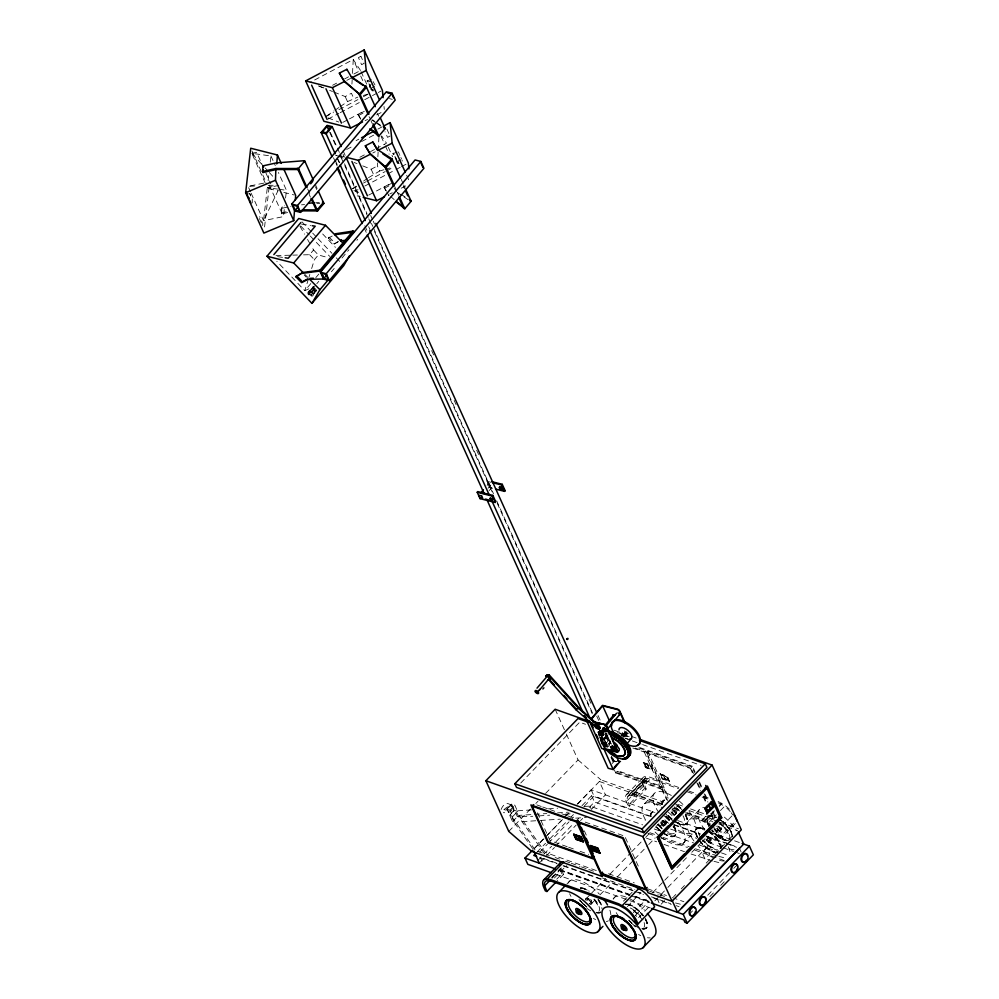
<?xml version="1.0" encoding="UTF-8"?>
<svg xmlns="http://www.w3.org/2000/svg" width="999" height="999" viewBox="0 0 999 999"><rect width="100%" height="100%" fill="white"/><g stroke="black" fill="none" stroke-linecap="round" stroke-linejoin="round"><path stroke-width="0.75" stroke-dasharray="5 3.75" d="M351.935 84.078L352.185 79.483M352.51 73.352L353.259 59.553L309.852 82.517M383.753 169.793L379.657 171.004L377.372 165.959L377.535 162.899M377.872 156.768L378.122 152.16M378.209 150.624L378.958 136.826M287.625 212.562L281.706 213.886L281.681 207.255L284.64 206.606M281.706 213.886L281.681 207.255M501.111 809.515C507.217 794.08 521.266 813.923 503.384 812.674M252.223 202.897L252.272 199.001M262.625 225.587L262.837 223.701L259.64 216.633M268.132 180.719L269.018 172.989M270.254 162.175L270.954 155.981L251.81 153.322L264.161 166.87M264.573 226.96L268.943 188.624L266.433 183.054M251.149 193.194L263.549 220.654L283.454 216.596L284.69 205.769M285.577 198.039L286.451 190.31L278.396 172.465M601.011 737.886L600.149 737.911L600.986 739.572M316.071 291.021L312.724 287.138L310.389 289.498L311.601 289.76L313.187 287.937L314.098 288.898L312.787 291.096L314.673 289.498L315.746 290.622C310.951 295.017 318.356 292.133 316.271 289.66M308.454 278.871L304.82 290.684L276.848 261.351M308.916 277.397L309.827 274.45M311.651 268.544L314.373 259.69L318.356 254.97L327.335 257.405M609.353 745.629L608.915 743.481L610.252 741.795L609.24 742.707M608.915 743.481L609.59 742.282M624.25 732.304C629.857 739.372 624.075 725.711 621.465 735.614L624.662 732.142M278.259 190.185L263.549 220.654L267.307 187.65L272.09 186.676M607.954 735.077L607.117 736.076L606.58 734.627M370.729 87.4C368.194 79.97 369.855 91.409 373.251 90.984M590.384 902.384L591.396 900.998M661.438 823.526L662.462 822.14M675.536 814.31L676.548 812.924M706.555 839.585L707.579 838.198M720.654 830.356L721.665 828.97M303.509 254.857L309.615 254.695L313.586 249.975L311.326 246.029M338.012 241.995L334.178 243.993L328.359 238.049L331.705 235.776M334.178 243.993L338.811 241.059M310.814 283.566L304.82 290.684L314.785 286.101M315.821 277.622L318.831 274.063M309.615 291.72C306.868 293.694 311.526 297.352 312.824 294.081L310.277 291.408L309.615 291.72L312.163 294.38L312.824 294.081M313.187 287.937L310.939 290.072M310.277 291.408L309.54 293.581L311.85 295.092M316.783 283.728L318.793 281.356M314.098 288.898L311.988 291.109L313.211 291.184M314.673 289.498L312.55 291.496M341.995 258.004L348.951 249.75M356.893 240.322L357.692 239.385M312.163 294.38L311.188 295.404M315.746 290.622L313.461 293.032L314.722 293.132M331.406 271.753L334.19 268.456M315.921 291.271L314.048 293.444M486.675 481.218L487.275 480.519L490.147 486.863L489.547 487.574L486.675 481.218L491.171 482.355M487.075 485.439L488.898 483.266L489.972 485.626L488.136 487.799M488.036 488.311L490.784 485.052M489.098 490.671L491.845 487.412M600.199 739.36L601.56 737.737L602.622 739.435L600.786 741.745L600.524 740.946L602.622 739.435M602.347 737.961L600.324 740.109L601.261 741.058L600.524 740.946M601.161 740.646L602.522 739.023M606.231 735.177L607.08 734.178M605.269 736.475L606.106 735.476L605.644 734.552L606.468 734.49L605.619 735.489L607.117 736.076M601.123 742.632L603.159 741.021L601.885 739.322M601.623 742.195L602.984 740.584M606.505 736.388L607.342 735.389M601.798 742.644L603.159 741.021M602.872 741.857L601.51 743.468L602.584 744.292L603.945 742.682L602.484 741.008M601.985 744.392L603.708 742.22M602.497 745.254L603.858 743.643L604.657 743.905L603.096 746.191L603.708 747.065L605.831 745.616L604.82 747.689M604.657 743.905L603.596 745.991M603.096 746.191L604.957 744.38M609.303 739.56L603.633 746.29L598.626 735.064M603.421 747.115L609.24 740.209M604.47 747.227L605.831 745.616M608.953 744.467L609.278 743.056M621.952 735.751L624.962 732.18M622.29 735.863L625.287 732.304M628.446 733.416L627.26 733.878L625.299 732.617L627.559 733.528M622.627 736.051L625.636 732.492M622.964 736.3L625.961 732.729M623.264 736.588L626.261 733.016M623.513 736.887L626.51 733.328M623.688 737.2L626.685 733.628M624.288 736.887L626.773 733.915M624.7 736.725L627.684 733.179M612.212 763.523L614.223 761.138L619.243 762.412M520.791 782.966L579.67 722.215L585.526 724.287M532.579 848.526L514.098 822.165L512.549 821.615L506.855 808.903L510.988 804.645L514.198 810.726L510.988 804.645M511.7 804.083L506.88 809.065L509.965 810.164L512.799 816.445L517.632 811.463L514.797 805.182L511.7 804.083L517.37 816.645L532.767 816.295M506.855 808.903L511.538 804.832M509.965 810.164L514.797 805.182M513.648 810.526L510.064 814.984L507.405 809.103M512.549 821.615L517.37 816.645M508.766 831.405L530.419 809.065M535.826 803.483L537.986 801.248M545.566 793.431L578.046 759.927L565.322 731.768M533.666 849.113L562.961 818.893M564.048 817.781L568.381 813.298M577.06 804.345L591.171 789.797L654.932 812.487M534.303 848.626L546.241 836.313M547.327 835.189L562.512 819.53M566.858 815.047L569.03 812.811M577.709 803.858L600.948 779.869L663.823 802.234M536.975 852.135L545.554 843.281M549.837 838.86L570.217 817.831M571.291 816.732L573.438 814.522M582.017 805.669L591.658 795.704L650.187 816.533M614.447 770.117L615.721 772.926L617.757 770.729L662.1 786.513L660.551 788.111L616.208 772.327M539.76 852.035L547.352 844.205M548.439 843.081L569.043 821.815M570.129 820.691L575.561 815.097M584.24 806.143L594.005 796.066L652.322 816.82M537.662 860.626L551.598 846.24M555.894 841.82L574.125 823.014M575.199 821.902L580.556 816.37M589.135 807.517L594.492 801.985L645.704 820.204M632.842 748.001L644.293 752.072L645.841 750.474L662.1 786.513M540.359 862.037L554.47 847.489M555.556 846.365L576.161 825.099M580.506 820.629L582.679 818.381M591.358 809.427L605.456 794.879L599.4 781.468L663.736 804.357M667.707 800.586L646.091 752.722L647.639 751.123L691.995 766.895L694.53 772.527M643.256 762.637L650.736 764.922L652.672 770.079L645.466 767.519L643.256 762.637L650.461 765.197L652.672 770.079M644.567 763.873C648.126 762.799 651.685 770.704 645.953 766.92L644.842 763.586L650.249 765.521L651.623 768.568L646.216 766.645L644.842 763.586M645.466 767.519L652.934 769.804M626.261 794.804L642.807 777.734M630.107 793.543L646.653 776.473M627.909 796.353L644.455 779.282M645.903 778.333A15.297 6.506 44.1 0 0 643.88 783.204L646.216 789.06L629.67 806.131L627.335 800.274A15.297 6.506 44.1 0 1 629.358 795.404L645.928 778.333L650.724 778.808L678.596 788.723M551.76 877.397L553.821 875.261M557.966 870.991L560.027 868.855M629.358 795.404L631.468 795.229L647.926 778.171M552.01 877.422L557.18 872.09M558.216 871.016L561.313 867.819M631.63 795.266L648.176 778.196M551.923 878.371L561.226 868.768M627.409 800.486L643.955 783.416M554.42 877.996L566.82 865.184M634.04 795.841L650.586 778.77M556.73 879.17L561.9 873.838L563.486 874.412L557.28 880.806M662.237 804.532L633.116 794.18L627.934 793.718A17.557 7.455 44.1 0 0 626.66 802.422L628.071 805.556L644.617 788.486L646.216 789.06M659.964 773.95L667.444 776.248L669.38 781.405L662.175 778.833L659.964 773.95L667.182 776.523L669.38 781.405M663.686 776.048L665.059 779.095L663.686 776.048L666.683 777.11L668.331 779.894L666.957 776.835L661.55 774.912L662.924 777.971L668.331 779.894M662.175 778.833L669.655 781.131M566.92 883.99L570.179 880.631M644.48 803.758L655.332 792.557M615.721 772.926L661.875 789.347L663.423 787.749L668.169 798.263M646.091 752.722L690.446 768.493L692.482 766.308L695.029 771.94M586.063 898.813L590.384 894.342M591.47 893.231L605.544 878.708M609.877 874.237L630.444 853.021M631.518 851.897L644.517 838.498M645.591 837.387L649.924 832.916M655.332 827.334L660.751 821.74A3.621 1.536 44.1 0 0 663.86 826.498M591.333 903.77L595.666 899.3M599.999 894.842L612.986 881.43M617.32 876.972L633.553 860.214M634.64 859.103L647.627 845.691M648.701 844.58L655.207 837.874M689.597 819.804L700.449 808.603M613.124 898.925L615.297 896.69M623.476 901.148L627.609 896.89M628.646 895.816L634.852 889.422M702.06 820.067L706.193 815.796M705.019 820.204L714.322 810.601M719.492 805.256L721.565 803.134M682.654 843.893L693.518 832.691M704.807 821.34L714.11 811.737M719.28 806.405L721.353 804.27M627.36 906.592L640.796 892.719M685.526 814.148L701.66 819.879L708.054 823.401L716.283 814.834M720.416 810.576L724.562 806.305A15.297 6.506 44.1 0 1 730.369 811.75M689.01 810.526L713.323 819.18L714.872 817.582L712.337 811.95M633.341 912.624L646.328 899.225M652.822 892.519L663.648 881.355M664.735 880.244L687.462 856.78M691.795 852.322L700.461 843.381M701.535 842.269L705.868 837.799M635.576 915.309L649.013 901.448M716.233 832.092L732.779 815.022M638.623 917.594L650.524 905.306M654.857 900.836L666.758 888.548M667.844 887.437L711.138 842.756M659.24 896.952L662.137 893.968M713.823 828.82A15.297 6.506 44.1 0 1 716.096 831.855L719.193 837.974L735.739 820.903M719.193 837.974L720.754 838.536L737.299 821.465M661.113 904.232L664.972 900.249M673.638 896.702L675.811 894.455M681.243 888.86L684.49 885.501M689.922 879.907L692.082 877.671M706.193 863.111L709.44 859.752M714.872 854.157L724.637 844.093M728.97 839.61L733.316 835.127M689.26 914.272L692.519 910.913M707.704 895.241L729.407 872.851M733.753 868.368L735.913 866.133M709.902 896.565L715.321 890.958M720.741 885.364L725.087 880.893M309.465 290.622C304.82 293.231 311.451 299.688 313.661 294.43C302.709 285.514 317.944 293.132 311.313 296.403M310.127 290.309C307.068 291.82 308.941 296.641 311.975 296.104M672.652 811.6L674.013 810.539M663.973 825.911A1.761 0.749 44.1 0 0 662.724 823.651A1.761 0.749 44.1 0 0 661.613 824.375A1.761 0.749 44.1 0 0 663.973 825.911L665.346 824.849A1.998 0.849 44.1 0 0 663.91 822.277A1.998 0.849 44.1 0 0 662.649 823.101A1.998 0.849 44.1 0 0 665.346 824.849M587.499 899.674L588.861 898.613M717.769 827.647L719.13 826.585M709.09 841.97A1.761 0.749 44.1 0 0 707.841 839.709A1.761 0.749 44.1 0 0 706.73 840.421A1.761 0.749 44.1 0 0 709.09 841.97L710.464 840.908A1.998 0.849 44.1 0 0 709.028 838.336A1.998 0.849 44.1 0 0 707.779 839.16A1.998 0.849 44.1 0 0 710.464 840.908M326.586 115.996L333.966 110.914M335.202 110.065L338.898 107.53M340.122 106.681L347.502 101.611L357.817 97.115M352.522 188.674L356.218 186.139M363.599 181.056L367.295 178.521M368.531 177.672L379.657 171.004M396.591 160.052L397.365 163.012L399.2 163.674M367.37 80.345C365.834 83.104 371.216 81.618 371.765 79.995M367.857 81.069L367.432 81.793M393.306 153.022L392.894 153.746L394.155 154.558M393.793 153.759L393.381 154.47M368.981 83.666L369.78 86.826L370.367 86.376L369.493 84.391L370.691 83.754M394.917 156.344L395.592 159.44L396.253 158.878M332.617 85.265L336.601 83.154M344.58 78.933L348.576 76.823M353.896 74.001L360.539 70.492L366.733 84.216M371.278 79.271L366.945 81.056M333.903 92.07L345.229 96.566L351.436 93.282L353.708 98.327M369.98 85.115L371.178 84.478M374.5 86.326L370.729 88.461L371.416 90.322M325.349 116.846L333.491 112.537M338.923 109.665L357.904 99.613M363.336 96.741L367.407 94.593M327.984 119.118L338.861 113.362M340.222 112.65L359.265 102.572M364.71 99.688L376.96 93.207M378.321 92.495L381.031 91.046M342.794 122.402L348.114 119.58M349.438 118.881L364.073 111.139M356.094 140.622L358.816 139.186M377.859 129.108L381.943 126.948M346.653 149.463L353.434 145.866M361.576 141.558L373.776 135.102M390.035 136.051L387.55 137.363L385.002 131.718M359.89 157.243L365.209 154.42M370.529 151.611L374.513 149.5M375.849 148.801L386.488 143.169L381.63 135.876M397.227 151.948L392.894 153.746M362.687 165.871L371.166 169.243L377.372 165.959M400.924 159.74L397.377 161.289M352.647 188.799L356.718 186.651M363.499 183.067L366.221 181.631M367.57 180.906L385.214 171.578M386.563 170.866L393.344 167.27M355.282 191.084L358.004 189.648M364.81 186.051L386.576 174.525M387.937 173.814L394.73 170.205M396.091 169.493L400.174 167.333M401.536 166.608L406.98 163.736M368.731 195.08L390.01 183.828M328.359 238.049L332.192 236.051M605.918 733.928L605.744 733.116M346.84 80.32L350.599 78.409M360.764 119.256L358.054 114.51L364.323 111.326M358.504 115.522L364.772 112.338M365.072 120.704L367.582 119.43M376.611 114.848L383.141 111.526M372.777 153.009L375.287 151.736M385.951 190.684L383.991 187.188L391.521 183.379M384.453 188.199L390.721 185.015M389.76 194.018L392.27 192.745M401.248 188.187L406.468 185.539M316.109 290.796L316.77 290.497M311.601 289.76L311.064 289.186L313.386 286.825M363.286 95.492L368.756 93.869M385.127 169.393L393.331 166.958M373.364 90.085L370.929 89.598M373.464 90.01L372.29 89.91M282.143 208.267L291.009 206.293M281.256 212.874L287.163 211.563M251.81 153.322L256.593 152.347L262.175 164.71M263.699 183.142L248.052 186.326L257.355 185.926M249.75 193.456L248.564 193.931M609.889 742.207L610.839 742.032M278.796 185.464L267.307 187.65L277.61 189.086M603.945 742.682L603.858 743.643M316.296 202.622L319.33 202.385M301.523 204.832L304.57 204.595M316.745 203.634L319.792 203.396M531.468 809.914L516.083 810.913L518.918 817.194M548.401 808.815L557.629 808.203M583.791 806.505L589.934 806.106L642.594 824.837M544.393 853.521L522.04 821.653L519.205 815.371L533.004 814.472M534.54 814.372L546.803 813.573M557.529 812.874L568.256 812.175M538.923 815.896L549.687 815.184M565.072 814.185L571.228 813.785M522.04 821.653L538.898 820.554M540.434 820.454L560.364 819.155M575.686 818.156L586.413 817.457M268.219 185.464L275.986 185.14M276.036 255.582L291.296 255.182M292.832 255.132L297.402 255.02M607.03 733.503L606.093 734.14L605.394 733.416M398.414 162.063L396.815 160.951L397.365 163.012M679.47 824.163L681.268 824.412M701.847 828.096L703.633 828.333M724.6 840.221L726.385 840.459A16.109 6.843 44.1 0 1 712.05 830.231M279.083 189.286L286.451 190.31M301.523 224.113L310.664 225.487M277.56 256.631L283.654 257.542M398.176 162.987L397.09 162.562M714.11 820.154L715.983 820.878M668.993 832.354L666.77 831.555M714.11 848.401L709.477 846.265M631.468 795.229L660.589 805.269M389.435 98.626L392.32 99.351M339.023 155.457L344.967 156.968M357.255 195.841L360.227 196.591M268.943 188.624L277.847 190.871M283.791 192.37L294.181 195.005M489.547 487.574L492.544 488.336M622.439 734.74L629.907 736.625M622.34 735.139L628.159 736.613M614.235 760.988L616.858 761.65M717.294 855.956L690.771 847.252M718.805 856.343L724.812 857.904M712.474 860.938L690.334 853.783M713.985 861.325L721.49 863.261M675.499 902.971L681.505 904.52M613.823 730.119L629.957 735.863M631.43 736.388L637.3 738.473M617.507 732.592L629.22 736.763M625.012 738.336L630.869 740.421M632.33 740.946L641.108 744.068M642.569 744.592L701.073 765.409M639.735 747.539L692.482 766.308M605.781 736.226L608.641 737.25M638.686 747.939L645.841 750.474M604.482 737.15L608.878 738.711M635.252 748.089L690.933 767.906L693.481 773.538M604.233 737.824L609.952 739.859M665.059 779.095L668.069 780.169M678.783 787.462L649.662 777.11L644.48 776.648A17.557 7.455 44.1 0 0 643.206 785.351L644.617 788.486M688.973 791.096L696.253 793.681M703.521 796.278L709.352 798.351M687.399 791.857L696.203 794.979M702.072 797.077L709.402 799.687M617.27 771.328L663.423 787.749M677.672 804.345L684.827 806.892M690.559 808.928L704.857 814.023M706.293 814.535L714.872 817.582M676.123 805.943L681.855 807.979M720.117 822.264L738.498 828.808M673.913 807.979L681.131 810.539M686.9 812.599L712.861 821.827M718.668 823.9L737.649 830.656M672.427 808.166L679.707 810.751M685.526 812.824L701.535 818.518L708.216 822.289A17.557 7.455 44.1 0 1 710.564 824.175M672.327 809.44L678.196 811.538M665.122 816.108L672.402 818.693M677.622 820.554L704.42 830.082M709.852 832.017L740.796 843.031M628.071 805.556L629.67 806.131M662.537 820.454L672.739 824.088M674.2 824.6L700.449 833.94M706.281 836.013L728.146 843.805M729.607 844.317L736.9 846.915M661.9 820.691L667.744 822.776M673.601 824.862L699.937 834.227M707.255 836.837L724.812 843.081M726.273 843.606L736.513 847.252M657.417 824.375L663.274 826.46M670.579 829.058L696.915 838.423M721.79 847.277L702.772 840.509A14.311 6.081 44.1 0 0 717.707 849.849M723.264 847.801L733.503 851.448M734.964 851.96L739.347 853.521M654.295 828.995L660.152 831.081M667.457 833.69L693.781 843.056M699.637 845.129L720.004 852.384M721.453 852.896L728.696 855.469M649.812 832.679L655.669 834.764M662.986 837.362L689.31 846.727M648.014 833.453L655.319 836.063M661.176 838.136L687.499 847.514M694.817 850.112L723.875 860.451M646.453 838.173L656.693 841.82M664.01 844.417L684.49 851.71M536.838 804.907L541.233 806.468M542.694 806.992L548.563 809.078M550.024 809.602L555.881 811.688M561.75 813.773L566.146 815.334M567.607 815.858L573.463 817.944M585.189 822.115L624.75 836.188M517.632 811.463L514.535 810.364L509.715 815.346L512.799 816.445M567.195 846.715L550.024 840.609L536.888 811.513M568.631 847.227L574.35 849.262M580.069 851.298L588.661 854.357M608.516 873.713L634.278 882.879M596.316 870.554L545.129 852.334L519.205 815.371M647.514 888.76L666.483 895.516M672.29 897.577L683.89 901.71M537.612 851.31L544.917 853.908M546.378 854.432L549.313 855.469M555.157 857.554L559.54 859.115M565.397 861.188L569.78 862.749M571.241 863.273L580.019 866.395M581.48 866.92L587.325 868.993M588.786 869.517L594.642 871.603M649.562 891.145L658.329 894.255M659.79 894.779L665.634 896.852M602.085 877.871L634.253 889.322M556.393 863.036L540.309 857.317L542.007 861.088M563.711 865.646L632.454 890.097M638.299 892.182L641.221 893.218M651.46 896.865L670.366 903.596M676.161 905.656L679.07 906.68M539.61 857.542L557.167 863.785M563.024 865.871L633.254 890.858M634.715 891.37L643.493 894.505M653.733 898.138L671.291 904.395M559.228 869.317L629.432 894.292M635.289 896.378L648.451 901.061M560.002 870.067L628.771 894.53M634.627 896.615L647.789 901.298M559.652 870.404L629.507 895.266M630.956 895.778L649.874 902.509M555.531 874.212L628.433 900.149M629.894 900.673L650.299 907.929M319.255 86.176L324.625 88.262M328.034 117.882L338.773 122.065M338.486 156.244L343.856 158.329M353.983 190.572L359.353 192.657M318.344 85.889L324.001 88.137M329.67 90.385L332.492 91.508M340.047 156.88L335.801 155.195L339.76 162.662M354.195 162.5L357.018 163.624M720.054 831.805L716.52 828.471M708.179 836.75L711.713 840.084M663.049 820.703L666.595 824.038M718.081 801.448L724.762 805.219A17.557 7.455 44.1 0 1 731.38 811.438M718.206 802.809L724.6 806.33M712.25 847.676L707.042 844.455M589.273 903.483L589.785 903.82A3.996 1.698 44.1 0 0 591.745 902.247A3.996 1.698 44.1 0 0 587.449 898.213A3.996 1.698 44.1 0 0 586.238 900.499L586.063 900.099M372.078 89.336L371.191 88.074L372.09 89.673L371.603 88.936M396.079 160.165L396.79 159.79L395.442 157.068L396.079 160.165L395.492 159.278M372.552 119.818L375.012 121.491M376.248 122.315L381.181 125.649M371.778 120.005L375.474 122.49M376.71 123.327L381.63 126.661M400.961 194.168L408.354 199.163M397.714 192.682L402.647 196.004M403.883 196.84L408.816 200.175M719.33 822.914L725.486 828.858M674.213 806.855L680.369 812.799M674.437 815.409L671.403 812.412M633.603 910.364L638.324 914.347L641.945 919.417M633.341 910.351L640.322 916.932M401.473 158.841L400.886 157.492M390.784 196.628L394.193 199.588M578.046 759.927L600.948 779.869M676.073 808.054L678.371 810.214M707.205 844.392L702.747 839.697M662.087 828.333L657.629 823.651M661.925 828.396L657.629 823.888M329.158 237.1L334.977 243.057M304.895 274.413L307.817 277.385M322.677 233.978L335.427 247.352M301.973 221.878L311.613 231.98M312.675 233.104L316.958 237.587M318.032 238.711L331.943 253.309M336.226 257.792L340.509 262.287M300.637 225.911L309.24 234.94M310.314 236.064L329.682 256.368M313.586 249.975L318.356 254.97M309.615 254.695L314.373 259.69M304.158 274.95L306.281 277.185M313.698 287.063L315.572 289.023M312.512 288.236L313.436 289.211M314.011 289.81L315.072 290.921M265.197 168.007L268.281 171.391M269.318 172.515L275.487 179.296M723.488 826.26L728.159 833.678L727.047 831.006M702.747 839.934L704.745 842.294M593.831 899.25L596.828 903.358M398.039 162.35L397.614 161.488L398.239 162.6M604.457 744.567L605.069 745.441M535.027 849.787L511.263 815.896L514.098 822.165M373.151 81.593L374.987 84.99M360.539 70.492L353.259 59.553L358.216 70.529M369.555 86.601L370.142 87.487M399.413 154.583L399.9 155.307M595.204 900.636L597.789 905.294M369.031 116.683L370.542 119.168M358.054 114.51L361.813 120.729M394.23 188.112L396.478 191.845M383.991 187.188L386.251 190.921M386.713 191.933L388.961 195.667L388.511 194.655M299.987 226.286L304.52 234.178M307.542 239.448L310.564 244.705M739.447 848.288L741.146 852.06M699.475 781.805L702.022 787.437M705.207 794.492L708.391 801.535M712.836 811.4L716.021 818.443M698.988 782.392L701.523 788.024M704.07 793.656L707.879 802.097M697.926 783.403L700.474 789.035M703.658 796.091L706.842 803.134M711.288 812.999L714.472 820.042M690.446 768.493L692.344 772.726M696.803 782.579L700.611 791.021M703.159 796.653L706.33 803.696M710.789 813.548L713.323 819.18M720.754 838.536L719.342 835.389A17.557 7.455 44.1 0 0 711.688 825.199M398.376 151.935L399.25 153.883M386.85 128.996L389.398 134.64M406.618 175.2L409.752 182.155M360.701 76.024L363.798 82.892M377.36 113.386L378.621 116.171M388.336 147.29L392.682 156.893M401.223 179.37L403.109 183.554M403.746 184.94L404.995 187.737M381.069 136.351L384.79 144.593M385.402 145.966L389.123 154.196M403.296 186.064L404.558 188.848M371.041 120.879L372.302 123.664M660.239 773.676L662.437 778.558M394.917 186.875L396.803 191.046M397.427 192.445L398.688 195.23M647.639 751.123L668.618 797.577M661.875 789.347L666.62 799.862M644.293 752.072L660.551 788.111M647.577 764.934L648.95 767.994M345.229 96.566L347.502 101.611M643.518 762.349L645.729 767.244M371.166 169.243L373.451 174.288M624.525 730.906L625.299 732.617M343.094 150.824L345.666 156.506M598.051 715.471L600.611 721.166M605.756 732.542L610.889 743.918M343.082 154.358L344.355 157.205M370.691 215.522L372.615 219.78M373.264 221.204L374.538 224.051M431.693 350.637L433.628 354.907M454.17 400.412L456.106 404.682M476.648 450.199L478.583 454.47M589.035 699.1L590.958 703.371M596.74 716.171L598.663 720.429M605.731 736.076L609.59 744.617M330.369 132.48L336.788 146.703M337.437 148.127L339.36 152.397M340.01 153.821L341.933 158.079M344.505 163.774L366.983 213.549M371.478 223.514L372.752 226.348M373.401 227.772L493.494 493.743M496.703 500.861L593.031 714.198M603.945 738.386L607.804 746.915M612.936 758.291L614.223 761.138M329.608 132.055L336.675 147.702M341.171 157.655L368.144 217.395M368.781 218.818L371.99 225.924M374.563 231.618L492.732 493.319M497.227 503.271L592.27 713.773M603.184 737.949L607.042 746.49M611.538 756.443L614.098 762.137M601.485 734.702L607.117 747.177M611.5 756.867L614.622 763.798M600.799 734.864L605.869 746.078M610.938 757.304L614.098 764.31M600.561 737.687L604.944 747.377M368.656 226.673L369.942 229.52M600.486 740.122L603.696 747.227M337.038 157.942L339.635 163.661M335.277 160.277L337.212 164.535M364.822 225.699L368.032 232.817M333.491 157.767L335.377 161.938M336.014 163.337L337.262 166.121M364.16 227.822L366.733 233.504M657.317 898.95L659.015 902.709M625.386 837.599L638.748 867.182M555.157 709.253L564.697 730.369M591.171 789.797L594.005 796.066M591.658 795.704L594.492 801.985M315.272 184.315L317.158 188.486M315.459 186.825L316.72 189.61M589.934 806.106L591.071 808.616M307.704 189.023L310.839 195.979M309.153 194.318L310.402 197.103M584.365 830.856L586.263 835.077M270.954 155.981L275.299 165.597M265.896 172.952L270.854 183.928M269.206 185.015L283.454 216.596M251.973 151.024L265.796 181.656M252.435 154.695L266.071 184.902M563.486 874.412L561.151 868.556A15.297 6.506 44.1 0 1 561.038 866.295M560.476 870.703L561.9 873.838M248.664 187.7L250.524 191.82M250.649 196.054L249.688 193.569L250.974 196.116M259.428 218.519L261.338 222.765M402.048 160.077L402.26 161.076M606.43 732.991L606.655 733.878M720.666 846.24L720.991 848.226A16.109 6.843 44.1 0 0 708.029 830.943M707.23 820.329L707.567 822.314M675.536 830.181L675.873 832.179M384.003 106.468L384.29 109.403M609.053 746.865A13.087 6.306 40.1 0 1 606.967 735.476M610.714 742.732A6.431 3.097 40.1 0 1 610.576 741.67M606.343 746.802A13.087 6.306 40.1 0 1 607.479 736.65M607.529 746.728A11.176 5.395 40.1 0 1 608.503 738.061M605.981 747.215A13.087 6.306 40.1 0 1 607.13 737.075M605.494 746.003A17.42 8.404 40.1 0 1 601.585 737.911M607.479 746.965A17.42 8.404 40.1 0 1 602.509 738.686M627.772 732.991A1.598 0.774 40.1 0 1 626.648 733.179A1.598 0.774 40.1 0 1 625.249 731.855M626.947 732.829A1.598 0.774 40.1 0 1 625.724 731.805M626.897 732.279A1.598 0.774 40.1 0 1 626.273 731.755M628.121 738.998A7.867 3.796 40.1 0 1 625.649 738.024M623.963 736.962A7.867 3.796 40.1 0 1 623.151 736.325M622.377 735.651A7.867 3.796 40.1 0 1 621.665 734.927M621.016 734.19A7.867 3.796 40.1 0 1 620.429 733.428M619.942 732.667A7.867 3.796 40.1 0 1 619.542 731.905M611.425 744.118A7.867 3.796 40.1 0 1 610.938 743.356M610.539 742.607A7.867 3.796 40.1 0 1 609.977 740.546M645.167 919.068A16.109 6.843 44.1 0 1 641.233 928.546M638.261 927.484A16.109 6.843 44.1 0 1 635.039 925.686M625.411 904.345A16.109 6.843 44.1 0 1 643.081 915.883M645.366 918.855A16.109 6.843 44.1 0 1 641.433 928.333M631.992 923.051A16.109 6.843 44.1 0 1 628.933 920.179M625.611 904.132A16.109 6.843 44.1 0 1 643.281 915.671M644.143 922.552A14.311 6.081 44.1 0 1 641.67 928.508M635.864 926.897A14.311 6.081 44.1 0 1 633.94 925.761M630.244 907.941A14.311 6.081 44.1 0 1 642.931 919.867M645.441 919.13A16.533 7.018 44.1 0 1 641.408 928.858M635.052 925.923A16.533 7.018 44.1 0 1 631.718 923.438M627.747 904.27A16.533 7.018 44.1 0 1 643.306 915.858M645.641 918.918A16.533 7.018 44.1 0 1 641.608 928.645M627.946 904.058A16.533 7.018 44.1 0 1 643.506 915.646M650.212 937.849A27.81 11.813 44.1 0 1 647.427 937.736M640.746 935.613A27.81 11.813 44.1 0 1 638.561 934.515M618.893 916.832A27.81 11.813 44.1 0 1 614.76 909.777M613.336 899.075A27.81 11.813 44.1 0 1 628.021 897.901M630.207 898.988A27.81 11.813 44.1 0 1 644.48 910.151M635.489 915.196A1.761 0.749 44.1 0 1 636.488 916.533M685.401 814.722A16.109 6.843 44.1 0 1 675.287 821.34M672.027 818.918A16.109 6.843 44.1 0 1 666.308 812.911M662.312 804.07A16.109 6.843 44.1 0 1 668.156 800.249M674.35 803.096A16.109 6.843 44.1 0 1 683.316 811.538M678.259 822.639A27.81 11.813 44.1 0 1 682.916 843.718A27.81 11.813 44.1 0 1 659.864 836.3M658.766 835.389A27.81 11.813 44.1 0 1 653.483 830.419M645.292 819.505A27.81 11.813 44.1 0 1 662.762 808.079M668.368 812.249A27.81 11.813 44.1 0 1 672.652 816.183M674.25 826.585A16.533 7.018 44.1 0 1 664.972 834.078M660.526 830.893A16.533 7.018 44.1 0 1 654.645 824.724M650.549 815.646A16.533 7.018 44.1 0 1 656.555 811.725M666.233 817.145A16.533 7.018 44.1 0 1 669.38 820.092M664.085 825.674A3.996 1.698 44.1 0 1 660.863 821.39M662.312 820.441A3.996 1.698 44.1 0 1 666.932 824.774M682.979 815.733A14.311 6.081 44.1 0 1 676.835 823.226M673.975 821.628A14.311 6.081 44.1 0 1 665.996 814.123M676.036 807.554A14.311 6.081 44.1 0 1 681.118 812.911M689.11 811.45A27.81 11.813 44.1 0 1 694.243 832.117A27.81 11.813 44.1 0 1 672.976 826.822M668.531 823.263A27.81 11.813 44.1 0 1 664.335 819.23M658.94 812.699A27.81 11.813 44.1 0 1 653.995 793.83A27.81 11.813 44.1 0 1 671.365 795.491M679.233 801.061A27.81 11.813 44.1 0 1 684.515 806.018M674.138 815.296A3.996 1.698 44.1 0 1 671.053 811.663M671.753 810.002A3.996 1.698 44.1 0 1 676.648 813.661M673.85 825.162A14.311 6.081 44.1 0 1 667.707 832.642M661.962 828.895A14.311 6.081 44.1 0 1 656.867 823.538M666.907 816.982A14.311 6.081 44.1 0 1 669.63 819.53M673.975 826.523A16.109 6.843 44.1 0 1 663.848 833.141M660.601 830.718A16.109 6.843 44.1 0 1 654.869 824.699M650.886 815.858A16.109 6.843 44.1 0 1 654.208 811.8M666.158 817.319A16.109 6.843 44.1 0 1 669.23 820.191A16.533 7.018 44.1 0 0 662.699 814.859M673.763 826.722A16.109 6.843 44.1 0 1 664.735 834.028M660.401 830.931A16.109 6.843 44.1 0 1 654.67 824.912M650.686 816.071A16.109 6.843 44.1 0 1 654.008 812.012M665.958 817.519A16.109 6.843 44.1 0 1 669.018 820.404M674.05 826.797A16.533 7.018 44.1 0 1 664.772 834.277M660.327 831.106A16.533 7.018 44.1 0 1 654.445 824.924M650.349 815.858A16.533 7.018 44.1 0 1 653.771 811.688M685.476 814.997A16.533 7.018 44.1 0 1 675.087 821.79M671.753 819.305A16.533 7.018 44.1 0 1 665.883 813.136M661.788 804.058A16.533 7.018 44.1 0 1 667.782 800.137M677.472 805.556A16.533 7.018 44.1 0 1 680.606 808.503M685.676 814.797A16.533 7.018 44.1 0 1 676.41 822.277M671.952 819.105A16.533 7.018 44.1 0 1 666.083 812.924M661.987 803.845A16.533 7.018 44.1 0 1 667.981 799.924M677.672 805.344A16.533 7.018 44.1 0 1 680.806 808.303M685.202 814.934A16.109 6.843 44.1 0 1 675.074 821.553M671.827 819.13A16.109 6.843 44.1 0 1 666.108 813.111M662.112 804.27A16.109 6.843 44.1 0 1 667.956 800.449M677.397 805.731A16.109 6.843 44.1 0 1 680.456 808.603M700.137 836.762A14.311 6.081 44.1 0 1 706.281 829.282M709.14 830.881A14.311 6.081 44.1 0 1 719.38 849.325M706.817 836.438A3.996 1.698 44.1 0 1 711.962 840.596A3.996 1.698 44.1 0 1 708.928 841.545A3.996 1.698 44.1 0 1 706.343 836.575M716.87 826.061A3.996 1.698 44.1 0 1 721.902 829.969A3.996 1.698 44.1 0 1 719.53 831.518A3.996 1.698 44.1 0 1 716.121 826.548M717.669 852.284A16.109 6.843 44.1 0 1 702.659 843.893M697.914 837.574A16.109 6.843 44.1 0 1 704.807 829.145M724.512 860.976A27.81 11.813 44.1 0 1 716.383 859.315M713.973 858.216A27.81 11.813 44.1 0 1 698.601 846.478M694.005 841.058A27.81 11.813 44.1 0 1 689.347 819.979A27.81 11.813 44.1 0 1 712.387 827.397M714.585 829.245A27.81 11.813 44.1 0 1 726.972 844.192M728.308 846.865A27.81 11.813 44.1 0 1 730.269 853.958M734.04 849.799A27.81 11.813 44.1 0 1 727.235 848.114M722.602 845.816A27.81 11.813 44.1 0 1 709.452 835.276M704.857 829.857A27.81 11.813 44.1 0 1 703.708 807.579M724.35 817.107A27.81 11.813 44.1 0 1 736.525 830.818M726.822 840.434A14.311 6.081 44.1 0 1 711.85 831.118M709.265 827.347A14.311 6.081 44.1 0 1 715.396 819.854M718.269 821.453A14.311 6.081 44.1 0 1 728.508 839.897M709.14 825.986A16.109 6.843 44.1 0 1 716.046 817.557M719.268 819.355A16.109 6.843 44.1 0 1 732.23 836.638M729.095 840.496A16.109 6.843 44.1 0 1 712.25 830.019M709.34 825.773A16.109 6.843 44.1 0 1 716.246 817.357M719.467 819.155A16.109 6.843 44.1 0 1 732.429 836.438M726.56 840.783A16.533 7.018 44.1 0 1 711.85 830.269M708.865 825.911A16.533 7.018 44.1 0 1 715.946 817.269M722.589 821.603A16.533 7.018 44.1 0 1 732.554 836.85M717.469 852.497A16.109 6.843 44.1 0 1 699.787 840.958M697.714 837.774A16.109 6.843 44.1 0 1 704.607 829.357M707.829 831.156A16.109 6.843 44.1 0 1 720.791 848.438M715.334 852.372A16.533 7.018 44.1 0 1 702.497 843.993M697.627 837.499A16.533 7.018 44.1 0 1 704.72 828.858M708.016 830.706A16.533 7.018 44.1 0 1 721.328 848.438M717.707 852.821A16.533 7.018 44.1 0 1 699.562 840.983M697.427 837.711A16.533 7.018 44.1 0 1 704.52 829.07M707.816 830.918A16.533 7.018 44.1 0 1 720.566 845.941M726.76 840.571A16.533 7.018 44.1 0 1 712.05 830.069M709.065 825.711A16.533 7.018 44.1 0 1 716.146 817.07M722.789 821.403A16.533 7.018 44.1 0 1 732.754 836.65M608.354 920.778A27.81 11.813 44.1 0 1 606.318 921.615M595.629 919.567A27.81 11.813 44.1 0 1 593.443 918.468M570.991 896.378A27.81 11.813 44.1 0 1 569.642 893.718M568.219 883.029A27.81 11.813 44.1 0 1 599.363 894.105M609.902 910.226A27.81 11.813 44.1 0 1 610.851 914.784M594.43 899.1A14.311 6.081 44.1 0 1 596.553 912.449M590.746 910.838A14.311 6.081 44.1 0 1 586.888 908.316M580.169 901.248A14.311 6.081 44.1 0 1 578.995 899.375M587.387 900.436A1.998 0.849 44.1 0 1 588.411 899.762A1.998 0.849 44.1 0 1 590.347 901.797A1.998 0.849 44.1 0 1 589.323 902.472M596.316 912.274A16.109 6.843 44.1 0 0 600.711 911.925L600.511 912.137A16.109 6.843 44.1 0 1 596.116 912.487M586.875 907.005A16.109 6.843 44.1 0 1 583.816 904.12M580.494 888.086A16.109 6.843 44.1 0 1 589.185 891.183M598.164 899.612A16.109 6.843 44.1 0 1 601.61 905.818M583.616 904.332A16.109 6.843 44.1 0 1 578.871 898.001M580.294 888.286A16.109 6.843 44.1 0 1 585.764 889.585M597.964 899.824A16.109 6.843 44.1 0 1 601.96 908.665M600.811 912.437A16.533 7.018 44.1 0 1 596.291 912.799M583.453 904.432A16.533 7.018 44.1 0 1 578.583 897.939M582.629 888.211A16.533 7.018 44.1 0 1 587.862 890.446M598.189 899.812A16.533 7.018 44.1 0 1 601.723 906.168M586.138 900.386A3.621 1.536 44.1 0 1 587.749 898.775A3.621 1.536 44.1 0 1 591.42 902.634A3.621 1.536 44.1 0 1 589.173 903.571M661.588 821.478A3.621 1.536 44.1 0 1 665.946 825.137M601.011 912.237A16.533 7.018 44.1 0 1 596.49 912.599M586.8 907.179A16.533 7.018 44.1 0 1 583.666 904.22M580.244 887.761A16.533 7.018 44.1 0 1 588.061 890.246M599.175 900.686A16.533 7.018 44.1 0 1 601.922 905.968M708.054 823.401A15.297 6.506 44.1 0 1 710.102 825.049M731.181 812.761A15.297 6.506 44.1 0 1 732.642 814.784M504.058 809.565C512.4 801.885 509.365 812.287 504.058 809.565M706.955 847.739L702.122 852.709L704.957 858.99L709.789 854.008L706.955 847.739M360.901 56.306L358.416 57.617L361.613 64.685L364.098 63.374L360.901 56.306M628.733 920.379A16.109 6.843 44.1 0 0 631.793 923.263A16.533 7.018 44.1 0 1 628.783 920.279M672.714 812.724A1.998 0.849 44.1 0 0 675.399 814.485A1.998 0.849 44.1 0 0 673.963 811.9A1.998 0.849 44.1 0 0 672.714 812.724M674.063 811.525A1.761 0.749 44.1 0 0 676.423 813.074A1.761 0.749 44.1 0 0 675.174 810.801A1.761 0.749 44.1 0 0 674.063 811.525M717.831 828.783A1.998 0.849 44.1 0 0 720.516 830.531A1.998 0.849 44.1 0 0 719.08 827.959A1.998 0.849 44.1 0 0 717.831 828.783M719.18 827.584A1.761 0.749 44.1 0 0 721.54 829.12A1.761 0.749 44.1 0 0 720.291 826.86A1.761 0.749 44.1 0 0 719.18 827.584M705.943 839.372A3.621 1.536 44.1 0 0 710.801 842.981A3.621 1.536 44.1 0 0 708.766 838.486A3.621 1.536 44.1 0 0 705.943 839.372M588.911 899.612A1.761 0.749 44.1 0 0 591.271 901.148A1.761 0.749 44.1 0 0 590.009 898.888A1.761 0.749 44.1 0 0 588.911 899.612"/><path stroke-width="1.5" d="M600.374 731.593L600.374 731.305A1.923 0.924 40.1 0 1 601.735 731.093L602.884 731.942M626.448 757.517L625.074 759.128L624.637 758.378L625.761 758.94L625.799 757.954L626.897 758.416L626.96 757.105L628.134 757.192L627.447 756.468L628.433 756.655L627.896 755.406L628.883 754.819L628.096 753.82L628.895 754.095L628.846 753.371L626.535 747.414L622.04 742.519L623.638 740.471L622.802 739.647L620.854 741.37L621.878 738.81L620.978 738.049L619.118 739.859L618.643 738.885L620.004 737.262L619.068 736.575L617.082 735.252L615.421 737.262L611.725 734.814L613.086 733.191L617.082 735.252M618.631 739.472L620.004 737.262M298.901 169.53L276.323 169.53L263.024 172.49L262.562 171.478L262.999 165.871L276.298 162.912L303.696 160.752L304.757 161.026L313.386 180.132M263.024 172.49L263.237 169.68M281.206 163.349L277.435 154.995L250.712 148.239L245.642 192.707L263.873 233.092L293.731 220.629L275.499 180.245L275.861 168.519L262.562 171.478M276.748 163.923L277.435 154.995M293.731 220.629L294.555 209.915L295.005 210.926M295.317 199.837L295.667 195.379L283.716 168.918M249.026 198.851L249.151 197.802M611.725 734.814L609.79 734.115L611.151 732.492L613.086 733.191M247.715 196.016L246.428 193.381M250.899 203.159L249.812 200.574M620.391 740.946L621.878 738.81M628.433 756.655L630.019 754.482L629.258 753.795M599.213 726.96L598.451 728.421L595.117 726.011L595.579 724.899L598.913 727.309L597.477 725.561M592.956 721.54L604.595 724.475A2.123 1.024 40.1 0 1 606.893 726.41L618.044 751.548L603.908 748.638M622.04 742.519L623.638 740.471M343.606 243.768L325.487 225.275L298.763 218.506L266.983 256.219L311.938 303.359L319.905 289.735L327.859 280.307M349.513 255.732L343.718 265.647L311.938 303.359M537.012 688.136L546.128 677.522M615.421 737.262L618.643 738.885M628.808 754.844L629.158 756.018L628.321 755.494M537.924 691.645L540.097 689.248A106.681 29.758 -40.7 0 0 548.114 679.732L549.949 677.397L548.888 677.684M548.114 679.732L549.038 678.558M614.16 715.546L614.81 714.76M332.055 156.706L321.129 132.517L327.16 125.375L332.18 126.636L341.171 146.553M327.048 126.361L322.44 131.831L326.273 132.792L330.869 127.335L327.048 126.361L328.971 130.632M362.949 85.265L351.848 77.772L346.89 69.306L339.36 73.114L343.881 80.582L358.641 93.419L359.715 93.681L366.021 86.189L375.287 106.693M321.129 132.517L326.149 133.791L332.18 126.636M275.861 168.519L298.439 168.519L304.757 161.026M291.708 204.083L386.351 91.783L392.12 93.244L395.204 100.087L300.562 212.375L294.792 210.914L291.708 204.083L297.477 205.544L300.562 212.375M310.689 183.779L312.687 181.418M297.477 205.544L392.12 93.244M295.117 210.29L299.525 211.401L297.165 206.181L292.757 205.057L295.117 210.29L298.102 206.743M273.863 254.608L300.874 222.552M369.83 128.908L378.858 136.089L385.164 128.596L380.319 117.832M301.161 210.839L317.582 210.914L323.901 203.421L318.419 191.271M266.983 256.219L293.706 262.987L325.487 225.275M383.304 126.236L390.109 122.627L392.157 143.169L377.797 150.462L372.827 141.983L365.309 145.804L369.817 153.272L384.59 166.096L385.651 166.371L391.97 158.878L400.599 177.984M392.42 159.877L386.113 167.382L385.04 167.108L370.279 154.271L365.309 145.804M322.502 274.975L324.313 278.983L307.992 279.32L301.611 282.655L295.779 276.698L302.959 272.44L321.491 270.017M295.779 276.698L302.959 272.44L293.706 262.987M341.358 239.723L340.572 240.672L346.665 240.422M319.618 270.692L352.997 231.094L354.058 231.356L320.691 270.954L302.16 273.376M320.442 272.277L415.084 159.977L420.854 161.438L423.938 168.282L329.295 280.582L323.539 279.121L320.442 272.277L326.211 273.738L329.295 280.582M326.211 273.738L420.854 161.438M323.251 278.709L324.038 277.772M323.851 278.484L328.259 279.595L325.899 274.375L321.491 273.264L323.851 278.484L326.835 274.937M395.779 201.586L404.795 208.766L411.113 201.274L405.631 189.123M477.21 492.295L477.797 491.595L492.894 495.404L495.754 501.76L495.154 502.472L480.069 498.651L477.21 492.295L492.295 496.116L495.154 502.472M480.669 493.044L483.416 489.785M480.069 498.651L480.669 497.939M492.295 496.116L492.894 495.404M492.669 482.742L501.648 485.014L502.247 484.303L505.119 490.659L504.52 491.358L495.541 489.085M547.252 674.974L546.803 675.511L548.201 677.035M549.088 674.824A8.317 4.008 40.1 0 0 546.128 675.886L545.679 676.423A8.317 4.008 40.1 0 1 548.626 675.361L549.088 674.824L579.22 708.041L599.175 725.911A2.922 1.411 40.1 0 1 598.901 728.596M579.22 708.041L575.824 709.64L548.801 679.857M591.233 718.818L602.559 705.369L617.507 709.153A2.123 1.024 40.1 0 1 619.805 711.088L625.324 723.301M591.021 719.642L602.659 705.831L617.207 709.515A2.123 1.024 40.1 0 1 619.505 711.45L624.412 722.302M592.057 722.901L595.779 727.509A2.922 1.411 40.1 0 0 599.163 729.083A2.922 1.411 40.1 0 0 598.726 726.448L578.771 708.578L548.626 675.361M595.117 726.011L596.553 727.759M597.265 723.813L593.868 725.411L575.824 709.64L576.273 709.115L570.029 702.235M595.779 727.509L596.228 726.972L594.318 724.874M595.329 722.564L604.595 724.475M600.362 730.918L598.314 732.192L600.362 730.918L602.747 732.454L603.696 734.54L601.648 735.813L599.25 734.29L599.862 733.566M604.632 725.811L613.461 715.334M603.034 728.271C605.319 732.429 600.886 727.971 604.22 727.809L606.181 729.07C608.915 731.131 603.458 732.18 606.955 730.781M602.734 728.621L604.22 727.809M605.731 726.148L616.583 713.274M602.16 731.318L602.946 730.981L602.472 731.555M589.348 721.053L601.748 748.526L617.407 752.309L606.893 726.41M603.096 735.252L602.147 733.166L602.747 732.454M606.655 731.143L606.181 729.07M601.648 735.813L603.696 734.54M608.166 728.209L620.017 714.16M608.816 733.84L610.177 732.23L611.201 733.116L611.151 732.492M610.714 734.415L612.075 732.804M612.674 735.227L614.035 733.616M613.011 735.963L614.373 734.352M613.711 735.739L615.072 734.115M614.685 736.263L616.046 734.64M614.897 736.962L616.258 735.339M616.683 737.487L618.044 735.863M616.783 738.136L618.144 736.525M617.295 738.486L619.068 736.575M611.001 746.94L612.487 746.128L614.447 747.377L614.922 749.462L613.736 749.912L611.775 748.663L611.001 746.94L612.487 746.128M615.072 742.944L619.38 749.075L619.093 750.848L617.494 751.523M619.118 739.859L620.978 738.049M616.058 744.33L617.27 745.466M614.922 749.462L614.447 747.377M613.736 749.912L615.222 749.1M620.854 741.37L622.802 739.647M622.464 742.969L624.487 741.358L625.249 742.207L623.888 743.83M623.126 742.969L624.487 741.358M617.407 752.309L618.044 751.548M623.913 744.63L625.274 743.019L626.673 743.993L624.862 745.866M624.65 744.742L626.011 743.131M626.535 744.28L631.53 738.336M625.187 746.328L626.548 744.717L627.896 745.803L626.248 748.026M625.973 746.553L627.335 744.929M625.986 747.564L627.896 745.803M627.072 748.351L628.433 746.728L627.347 745.953M626.885 749.25L628.883 747.589L628.433 746.728M627.085 749.7L628.883 747.589M627.934 750.112L629.295 748.488L628.246 747.627M614.248 767.469L617.02 764.198M627.684 751.298L629.045 749.687L629.882 750.174L628.708 752.572M628.246 750.936L629.295 748.488M584.427 715.671L608.191 768.293L613.211 769.567L619.243 762.412L616.67 756.718M627.946 752.409L629.882 750.174M628.021 752.809L629.308 750.786L630.069 750.961M605.132 748.85L610.377 753.795L616.333 757.454L622.852 759.277L624.974 757.667M628.846 753.371L630.207 751.76L629.382 751.186M627.896 755.406L630.207 751.76M628.883 754.819L630.244 753.196L628.808 755.456M626.336 758.716L627.122 757.329M628.646 756.093L630.019 754.482M626.897 758.416L628.721 756.455L628.109 755.706M627.36 758.066L629.507 755.569M539.023 690.446L540.097 689.235M542.882 688.973L543.918 687.811M648.126 890.633L603.408 874.724L601.86 876.323L531.68 851.348L508.766 831.405L485.876 780.731L555.157 709.253L587.424 720.729M639.447 740.409L705.269 763.823L706.93 767.482L643.756 832.654L516.508 787.387L514.847 783.716L578.021 718.543L588.261 722.19M594.38 856.393L592.832 857.991L548.476 842.207L532.205 806.181L533.753 804.582M551.148 872.651L527.822 864.347L524.987 858.079L532.579 850.236M535.901 853.246L533.753 855.456L536.688 856.493M532.205 806.181L576.56 821.952L578.109 820.354L579.982 824.512M573.713 834.39L581.193 836.675L583.129 841.832L575.911 839.272L573.713 834.39L580.918 836.95L583.129 841.832M575.024 835.626L580.431 837.549L581.818 840.596L576.398 838.673C572.165 832.492 580.269 837.05 579.682 839.472M575.911 839.272L583.391 841.558M576.398 838.673L578.671 839.11M543.543 880.156L560.089 863.086M547.377 878.895L563.923 861.825L561.75 862A17.557 7.455 44.1 0 0 559.29 864.997M544.68 885.838L549.85 880.506M590.421 845.703L597.902 848.001L599.837 853.158L592.632 850.586L590.421 845.703L597.627 848.276L599.837 853.158M601.873 874.887L635.364 886.8L642.045 890.571A17.557 7.455 44.1 0 1 653.159 903.67L654.582 906.817L638.036 923.888L636.613 920.753A17.557 7.455 44.1 0 0 625.499 907.641L618.818 903.87L550.387 879.532L545.204 879.07A17.557 7.455 44.1 0 0 543.931 887.774L545.354 890.908L546.94 891.483L556.243 881.88M598.788 851.648L597.414 848.588C583.616 844.967 610.414 857.542 593.119 849.999L591.733 846.94L597.14 848.863L598.526 851.922M592.632 850.586L590.696 845.429M559.328 891.832L564.747 886.225M514.847 783.716L642.107 828.995L705.269 763.823M485.876 780.731L642.832 836.563L712.1 765.084L741.32 829.807L672.052 901.285L648.014 892.744L623.201 837.786L530.894 804.944L547.989 842.806L594.143 859.227L601.86 876.323M705.681 785.414L720.117 817.669L672.302 867.007L670.566 866.395L657.33 837.087L667.956 826.123M674.337 819.542L689.21 804.195M691.333 801.997L699.837 793.231M657.33 837.087L659.065 837.711L706.892 788.361L705.157 787.749M704.894 808.316L711.625 801.785L713.835 806.668L707.404 813.311L704.894 808.316L707.404 813.311M705.194 808.428L711.625 801.785M706.118 808.403L711.238 803.533L712.612 806.593L707.791 811.563L706.118 808.403C709.115 799.437 712.637 815.209 708.791 805.644M707.492 811.463L710.177 808.691M707.105 813.211L713.835 806.668M622.302 905.556L638.836 888.486M597.502 931.967A27.81 11.813 44.1 0 0 577.609 896.153A27.81 11.813 44.1 0 0 560.127 907.579A27.81 11.813 44.1 0 0 597.502 931.967L602.934 926.373M645.604 889.06L622.714 838.373L578.359 822.602L601.248 873.276L645.604 889.06L647.152 887.462M671.128 867.607L684.165 854.157M686.338 851.91L692.856 845.191M698.289 839.585L720.004 817.17L721.74 817.781L671.778 869.342L657.442 837.599L707.417 786.038L721.74 817.781M642.619 948.026A27.81 11.813 44.1 0 0 622.727 912.199A27.81 11.813 44.1 0 0 605.244 923.638A27.81 11.813 44.1 0 0 642.619 948.026L653.483 936.825A27.81 11.813 44.1 0 0 647.34 913.373M681.543 908.029L739.447 848.288M651.336 903.034L683.241 914.372L749.412 846.091L753.358 854.819L687.175 923.101L684.939 922.302L683.84 919.867L651.76 908.453M625.249 742.207L625.274 743.019M597.202 723.601L597.976 723.401A1.836 0.887 40.1 0 1 598.738 723.713M626.673 743.993L626.548 744.717M362.562 121.978L350.612 128.047L323.901 121.279L305.669 80.907L364.16 49.95L382.392 90.335L383.129 97.665M361.538 137.75L373.776 131.269M302.397 281.706L307.505 279.046M305.669 80.907L332.38 87.662L344.33 81.593L360.164 94.693L366.483 87.2L351.398 76.773L351.848 77.772L366.208 70.492L364.16 49.95M346.453 157.343L358.329 160.34L370.279 154.271L369.817 153.272M363.199 197.34L376.561 200.724L384.528 196.678M245.642 192.707L275.499 180.245M625.074 759.128L623.289 758.553L623.613 759.29M352.997 231.094L335.539 233.778L334.74 234.715L353.271 232.305M308.679 203.222L314.772 202.747M310.314 278.321L313.361 278.197M302.235 209.815L317.133 209.902L323.451 202.41L322.377 202.135M312.188 225.724L315.234 226.186L288.224 258.242L285.177 257.779M609.303 732.03L610.177 732.23M364.96 85.926L366.021 86.189M387.4 92.77L390.334 93.506M383.641 127.31L384.715 127.585M384.103 128.322L385.164 128.596M378.396 135.077L370.517 128.883M377.335 149.45L391.97 158.878M305.219 162.025L303.696 160.752M409.59 199.987L410.664 200.262M410.04 200.999L411.113 201.274M404.345 207.755L396.453 201.561M322.839 203.147L323.901 203.421M491.77 481.655L502.247 484.303M499.125 489.135L505.119 490.659M485.202 499.088L489.722 500.237M617.607 760.851L620.479 761.575M596.64 726.972L597.964 727.434M640.234 739.522L712.1 765.084M718.381 817.057L720.117 817.669M742.095 843.493L749.412 846.091M594.343 850.823L600.112 852.884M524.987 858.079L555.282 868.855M638.036 923.888L636.463 923.326L633.378 917.207A15.297 6.506 44.1 0 0 625.337 908.753L618.943 905.231L551.448 881.23L546.628 880.756A15.297 6.506 44.1 0 0 544.605 885.626L546.94 891.483M628.958 754.582L629.795 755.032M603.92 728.171L605.881 729.42M599.762 731.63L602.147 733.166M612.187 746.478L614.148 747.739M382.729 153.784L391.358 159.615L390.896 158.604M502.222 487L502.834 488.361L499.95 487.025M619.617 739.66L620.516 740.421M584.165 716.008L586.425 717.981M621.44 741.27L622.277 742.082M309.79 279.408L319.905 289.735M296.578 275.761L301.423 280.719M550.287 680.469L554.445 685.052M563.798 695.366L566.92 698.801M602.909 731.967L603.408 732.704A1.923 0.924 40.1 0 1 602.909 733.753M490.559 498.114L492.519 499.463L493.606 498.888M377.797 150.462L372.827 141.983M248.177 196.978L248.114 197.577M607.717 731.206L608.216 732.18M735.888 818.318L737.299 821.465M738.261 831.992L743.706 844.068L677.534 912.349L672.077 900.274M392.395 95.18L393.569 97.79M711.325 801.685L713.536 806.568M421.128 163.386L422.902 167.295M706.418 808.516L707.791 811.563M390.109 122.627L408.341 163.012L408.928 168.881M366.208 70.492L379.408 99.725M392.157 143.169L405.357 172.415M405.819 191.633L407.704 195.816M359.715 93.681L368.968 114.186M373.364 123.938L378.858 136.089M358.641 93.419L367.894 113.923M372.927 125.062L377.784 135.814M346.89 69.306L347.34 70.317M385.651 166.371L394.28 185.477M399.313 196.616L404.795 208.766M384.59 166.096L393.843 186.601M398.876 197.74L403.733 208.491M343.881 80.582L344.33 81.593L339.36 73.114M332.38 87.662L350.612 128.047M325.961 88.774L341.458 123.102M358.329 160.34L376.561 200.724M602.659 705.831L609.49 720.941M501.648 485.014L504.52 491.358M659.065 837.711L672.302 867.007M351.91 161.463L367.407 195.779M346.303 157.929L371.353 213.399M375.849 223.351L596.765 712.624M611.301 746.59L612.075 748.301M311.601 85.14L327.098 119.468M683.241 914.372L687.175 923.101M642.107 828.995L643.756 832.654M326.149 133.791L335.14 153.709M340.284 165.085L365.322 220.554M369.817 230.507L489.273 495.054M491.833 500.749L590.097 718.356M603.583 748.226L613.211 769.567M642.832 836.563L672.052 901.285M591.296 723.551L593.156 727.672M596.253 734.54L598.114 738.661M338.524 168.906L340.409 173.077M343.556 180.045L345.442 184.216M337.187 168.082L362.237 223.551M367.37 234.927L484.253 493.793M486.813 499.475L582.504 711.4M298.439 168.519L307.068 187.625M312.1 198.764L317.582 210.914M297.377 168.244L306.006 187.362M311.039 198.501L316.521 210.639M594.405 847.527L595.791 850.574M602.222 872.09L603.408 874.724M581.243 827.284L583.116 831.443M586.238 838.373L588.124 842.532M591.246 849.462L593.131 853.621M576.56 821.952L592.832 857.991M575.299 835.339L576.673 838.398M573.975 834.103L576.186 838.998M262.999 165.871L263.449 166.883M247.352 195.155L246.703 193.244M533.828 851.086L539.273 863.161M598.863 722.889L599.238 723.988M598.001 728.308A2.922 1.411 40.1 0 1 597.065 727.747M596.765 727.509A2.922 1.411 40.1 0 1 596.228 726.972M547.14 676.847A2.135 1.024 40.1 0 1 549.637 677.097A2.135 1.024 40.1 0 1 549.987 679.382M598.114 723.85A1.598 0.774 40.1 0 1 598.413 722.801A1.598 0.774 40.1 0 1 600.149 723.813M597.002 727.022A1.598 0.774 40.1 0 1 596.678 726.76M596.153 725.199A1.598 0.774 40.1 0 1 597.439 725.436A1.598 0.774 40.1 0 1 598.563 726.723M595.879 726.51A1.598 0.774 40.1 0 1 596.415 725.486A1.598 0.774 40.1 0 1 598.226 726.985A1.598 0.774 40.1 0 1 597.377 727.747M597.04 727.597A1.598 0.774 40.1 0 1 596.103 726.81M597.402 723.751A1.598 0.774 40.1 0 1 597.552 723.613L597.764 723.551A1.598 0.774 40.1 0 1 598.726 723.85M608.965 731.967A17.42 8.404 40.1 0 1 626.91 744.305A17.42 8.404 40.1 0 1 627.097 757.342M612.512 737.724A13.087 6.306 40.1 0 1 624.775 749.662A13.087 6.306 40.1 0 1 619.205 755.843M615.596 754.557A13.087 6.306 40.1 0 1 609.24 750.087M612.162 738.149A13.087 6.306 40.1 0 1 624.737 754.208A13.087 6.306 40.1 0 1 608.079 749.712M613.199 721.228A17.42 8.404 40.1 0 1 637.624 734.602A17.42 8.404 40.1 0 1 627.06 744.317M613.898 732.916A17.42 8.404 40.1 0 1 611.276 723.888M611.688 722.814A17.42 8.404 40.1 0 1 612.337 721.927M614.885 720.017A17.42 8.404 40.1 0 1 635.102 729.682A17.42 8.404 40.1 0 1 637.312 745.217M611.8 725.786A17.42 8.404 40.1 0 1 611.713 724.412M602.472 734.864A2.123 1.024 40.1 0 1 600.486 734.814M600.049 734.49A2.123 1.024 40.1 0 1 599.325 733.691M598.988 732.904A2.123 1.024 40.1 0 1 599.687 732.142L600.087 732.205A2.123 1.024 40.1 0 1 602.484 734.552M599.6 731.88A2.123 1.024 40.1 0 1 600.287 731.43L600.686 731.493A2.123 1.024 40.1 0 1 602.597 732.841A2.123 1.024 40.1 0 1 602.946 734.402M613.473 715.209A2.123 1.024 40.1 0 1 614.835 715.172M607.979 731.093A17.42 8.404 40.1 0 1 627.509 743.593A17.42 8.404 40.1 0 1 626.423 756.905M612.025 746.815A1.598 0.774 40.1 0 1 613.623 747.152A1.598 0.774 40.1 0 1 614.535 748.75A1.598 0.774 40.1 0 1 613.086 748.676M611.912 748.189A1.598 0.774 40.1 0 1 612.537 747.077A1.598 0.774 40.1 0 1 614.26 748.95A1.598 0.774 40.1 0 1 612.449 748.788M601.173 730.369A1.923 0.924 40.1 0 1 601.823 730.381M603.683 731.768A1.923 0.924 40.1 0 1 603.896 732.13M618.98 729.857A7.867 3.796 40.1 0 1 628.184 730.656A7.867 3.796 40.1 0 1 629.57 739.16M619.83 713.124A1.598 0.774 40.1 0 1 620.092 713.723M603.933 729.52A1.598 0.774 40.1 0 1 604.158 728.333A1.598 0.774 40.1 0 1 606.018 729.52A1.598 0.774 40.1 0 1 605.794 730.706M603.883 730.182A1.598 0.774 40.1 0 1 603.958 728.696A1.598 0.774 40.1 0 1 605.956 730.381A1.598 0.774 40.1 0 1 604.52 730.719M617.981 712.811A1.598 0.774 40.1 0 1 618.955 713.536M619.205 713.835A1.598 0.774 40.1 0 1 619.392 714.859M619.68 713.786A1.598 0.774 40.1 0 1 619.692 714.51M604.295 724.837A2.123 1.024 40.1 0 1 606.593 726.773M613.086 715.122A2.123 1.024 40.1 0 1 612.862 714.71M705.494 901.198A4.57 3.034 -70.4 0 1 700.424 905.069A4.57 3.034 -70.4 0 1 700.686 897.976A4.57 3.034 -70.4 0 1 705.581 898.963M744.929 861.762A4.57 3.034 -70.4 0 1 741.071 859.852A4.57 3.034 -70.4 0 1 743.556 853.883A4.57 3.034 -70.4 0 1 747.414 855.806M746.415 860.226A4.57 3.034 -70.4 0 1 745.729 861.113M734.028 872.527A4.57 3.034 -70.4 0 1 730.943 869.505A4.57 3.034 -70.4 0 1 733.778 864.098A4.57 3.034 -70.4 0 1 737.349 866.183M737.274 868.418A4.57 3.034 -70.4 0 1 736.912 869.555M736.363 870.604A4.57 3.034 -70.4 0 1 734.877 872.139M692.195 915.696A4.57 3.034 -70.4 0 1 689.635 910.002A4.57 3.034 -70.4 0 1 695.242 908.391M695.441 911.575A4.57 3.034 -70.4 0 1 693.044 915.296M635.501 934.315A14.311 6.081 44.1 0 1 620.529 931.78A14.311 6.081 44.1 0 1 616.246 916.208M621.116 917.357A14.311 6.081 44.1 0 1 623.975 918.955M622.877 927.621A1.998 0.849 44.1 0 1 623.101 926.061A1.998 0.849 44.1 0 1 625.411 928.221A1.998 0.849 44.1 0 1 623.988 928.67M621.828 927.709A3.996 1.698 44.1 0 1 622.277 924.574A3.996 1.698 44.1 0 1 626.897 928.908A3.996 1.698 44.1 0 1 624.05 929.807M623.239 929.207A3.996 1.698 44.1 0 1 622.477 928.496M590.384 918.256A14.311 6.081 44.1 0 1 574.088 914.41A14.311 6.081 44.1 0 1 573.364 900.361M576.698 911.662A3.996 1.698 44.1 0 1 577.16 908.516A3.996 1.698 44.1 0 1 581.78 912.861A3.996 1.698 44.1 0 1 578.933 913.748M578.121 913.148A3.996 1.698 44.1 0 1 577.36 912.437M577.759 911.575A1.998 0.849 44.1 0 1 577.984 910.002A1.998 0.849 44.1 0 1 580.294 912.174A1.998 0.849 44.1 0 1 578.871 912.624M603.958 899.525A27.81 11.813 44.1 0 1 607.554 905.019M733.99 814.909A17.557 7.455 44.1 0 1 735.339 817.207M536.238 691.67L537.499 692.619L536.251 691.62M499.338 487.3C501.361 491.496 504.058 486.688 499.338 487.3M489.947 498.401C491.995 502.597 494.692 497.789 489.947 498.401M566.783 638.923C567.694 640.971 569.068 636.925 566.783 638.923M599.787 732.567L599.388 732.504A2.123 1.024 40.1 0 0 598.801 733.641L599.025 734.053A2.123 1.024 40.1 0 0 601.361 735.651A2.123 1.024 40.1 0 0 601.997 734.39A2.123 1.024 40.1 0 0 599.787 732.567M481.63 495.916L478.833 495.217L479.895 497.564L482.692 498.276L481.63 495.916M595.579 726.86A1.598 0.774 40.1 0 0 597.864 728.084A1.598 0.774 40.1 0 0 596.665 726.048A1.598 0.774 40.1 0 0 595.579 726.86M535.377 691.87A2.123 1.024 40.1 0 0 538.411 693.518A2.123 1.024 40.1 0 0 536.85 690.796A2.123 1.024 40.1 0 0 535.377 691.87M611.438 748.239A1.598 0.774 40.1 0 0 613.698 749.7A1.598 0.774 40.1 0 0 612.799 747.714A1.598 0.774 40.1 0 0 611.438 748.239M603.159 729.932A1.598 0.774 40.1 0 0 605.431 731.38A1.598 0.774 40.1 0 0 604.532 729.395A1.598 0.774 40.1 0 0 603.159 729.932M736.263 871.702A4.57 3.034 -70.4 0 0 736.538 864.197A4.57 3.034 -70.4 0 0 731.555 869.355A4.57 3.034 -70.4 0 0 736.263 871.702M704.495 904.482A4.57 3.034 -70.4 0 0 704.77 896.99A4.57 3.034 -70.4 0 0 699.775 902.134A4.57 3.034 -70.4 0 0 704.495 904.482M746.328 861.325A4.57 3.034 -70.4 0 0 746.603 853.82A4.57 3.034 -70.4 0 0 741.608 858.978A4.57 3.034 -70.4 0 0 746.328 861.325M694.442 914.859A4.57 3.034 -70.4 0 0 694.717 907.354A4.57 3.034 -70.4 0 0 689.722 912.512A4.57 3.034 -70.4 0 0 694.442 914.859M612.749 925.648A16.109 6.843 44.1 0 0 634.402 939.772A16.109 6.843 44.1 0 0 622.877 919.03A16.109 6.843 44.1 0 0 612.749 925.648M612.549 925.848A16.109 6.843 44.1 0 0 634.203 939.984A16.109 6.843 44.1 0 0 622.677 919.23A16.109 6.843 44.1 0 0 612.549 925.848M612.474 925.586A16.533 7.018 44.1 0 0 634.69 940.084A16.533 7.018 44.1 0 0 622.864 918.78A16.533 7.018 44.1 0 0 612.474 925.586M621.578 928.508A1.761 0.749 44.1 0 0 623.938 930.044A1.761 0.749 44.1 0 0 622.689 927.784A1.761 0.749 44.1 0 0 621.578 928.508M612.275 925.786A16.533 7.018 44.1 0 0 634.49 940.284A16.533 7.018 44.1 0 0 622.664 918.993A16.533 7.018 44.1 0 0 612.275 925.786M567.157 909.739A16.533 7.018 44.1 0 0 589.373 924.237A16.533 7.018 44.1 0 0 577.547 902.934A16.533 7.018 44.1 0 0 567.157 909.739M567.357 909.527A16.533 7.018 44.1 0 0 589.572 924.025A16.533 7.018 44.1 0 0 577.747 902.734A16.533 7.018 44.1 0 0 567.357 909.527M567.632 909.59A16.109 6.843 44.1 0 0 589.285 923.725A16.109 6.843 44.1 0 0 577.759 902.971A16.109 6.843 44.1 0 0 567.632 909.59M567.432 909.802A16.109 6.843 44.1 0 0 589.085 923.925A16.109 6.843 44.1 0 0 577.559 903.183A16.109 6.843 44.1 0 0 567.432 909.802M576.46 912.449A1.761 0.749 44.1 0 0 578.821 913.998A1.761 0.749 44.1 0 0 577.559 911.725A1.761 0.749 44.1 0 0 576.46 912.449"/></g></svg>
